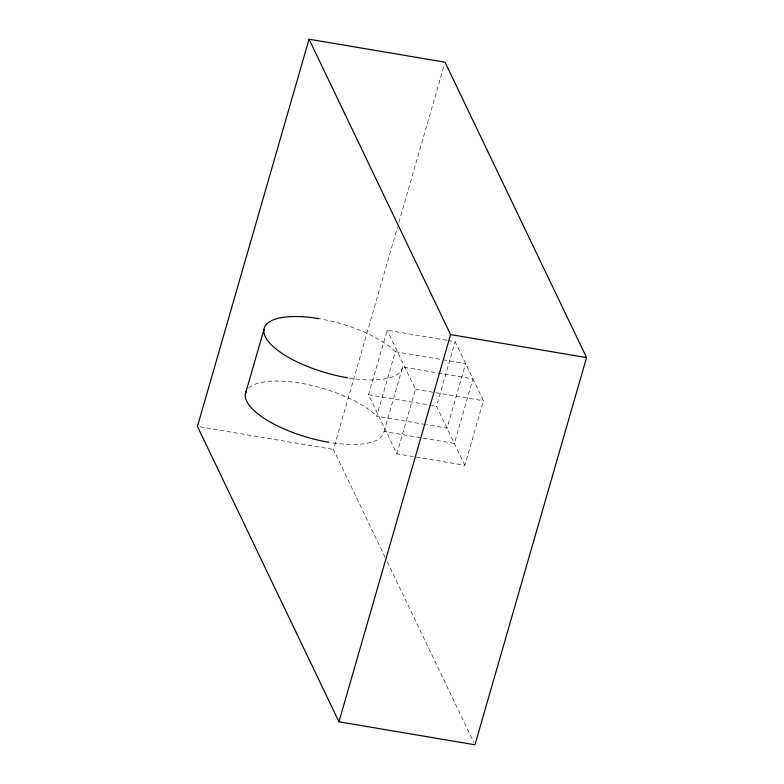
<?xml version="1.0" encoding="UTF-8"?>
<svg xmlns="http://www.w3.org/2000/svg" width="784" height="784" viewBox="0 0 784 784"><rect width="100%" height="100%" fill="white"/><g stroke="black" fill="none" stroke-linecap="round" stroke-linejoin="round"><path stroke-width="0.59" stroke-dasharray="3.92 2.94" d="M385.179 557.434L333.425 449.418L397.547 226.978M398.899 222.274L444.018 65.748M447.987 340.491L455.141 341.706L483.444 400.781L464.843 465.314L396.851 453.809L368.549 394.724L387.149 330.191L446.792 340.285M425.575 424.497L376.722 416.226L395.322 351.693A71.903 25.666 16.1 0 0 320.254 318.882M384.042 431.523L402.643 366.99L472.958 378.888L454.357 443.421L384.042 431.523A71.903 25.666 16.1 0 1 330.035 442.49M396.851 453.809L415.451 389.276L387.149 330.191M464.843 465.314L436.541 406.239L455.141 341.706M395.322 351.693L441.794 359.562M442.989 359.768L465.637 363.6L447.027 428.133L426.77 424.703M415.451 389.276L483.444 400.781M368.549 394.724L428.191 404.818M429.387 405.024L436.541 406.239M199.842 426.81L333.425 449.418M387.286 561.844L473.889 742.595M402.643 366.99A71.903 25.666 16.1 0 1 347.459 377.761M248.744 388.021A71.903 25.666 16.1 0 1 309.553 384.973A71.903 25.666 16.1 0 1 376.722 416.226"/><path stroke-width="1.18" d="M309.053 39.2L197.441 426.408L338.962 721.79L474.947 744.8L586.559 357.592L445.038 62.21L309.053 39.2L450.575 334.582L338.962 721.79M245.363 393.999L263.963 329.466M450.575 334.582L586.559 357.592M347.459 377.761A71.903 25.666 16.1 0 1 265.315 336.718A71.903 25.666 16.1 0 1 319.157 318.686M328.859 442.294A71.903 25.666 16.1 0 1 245.97 391.853"/></g></svg>
